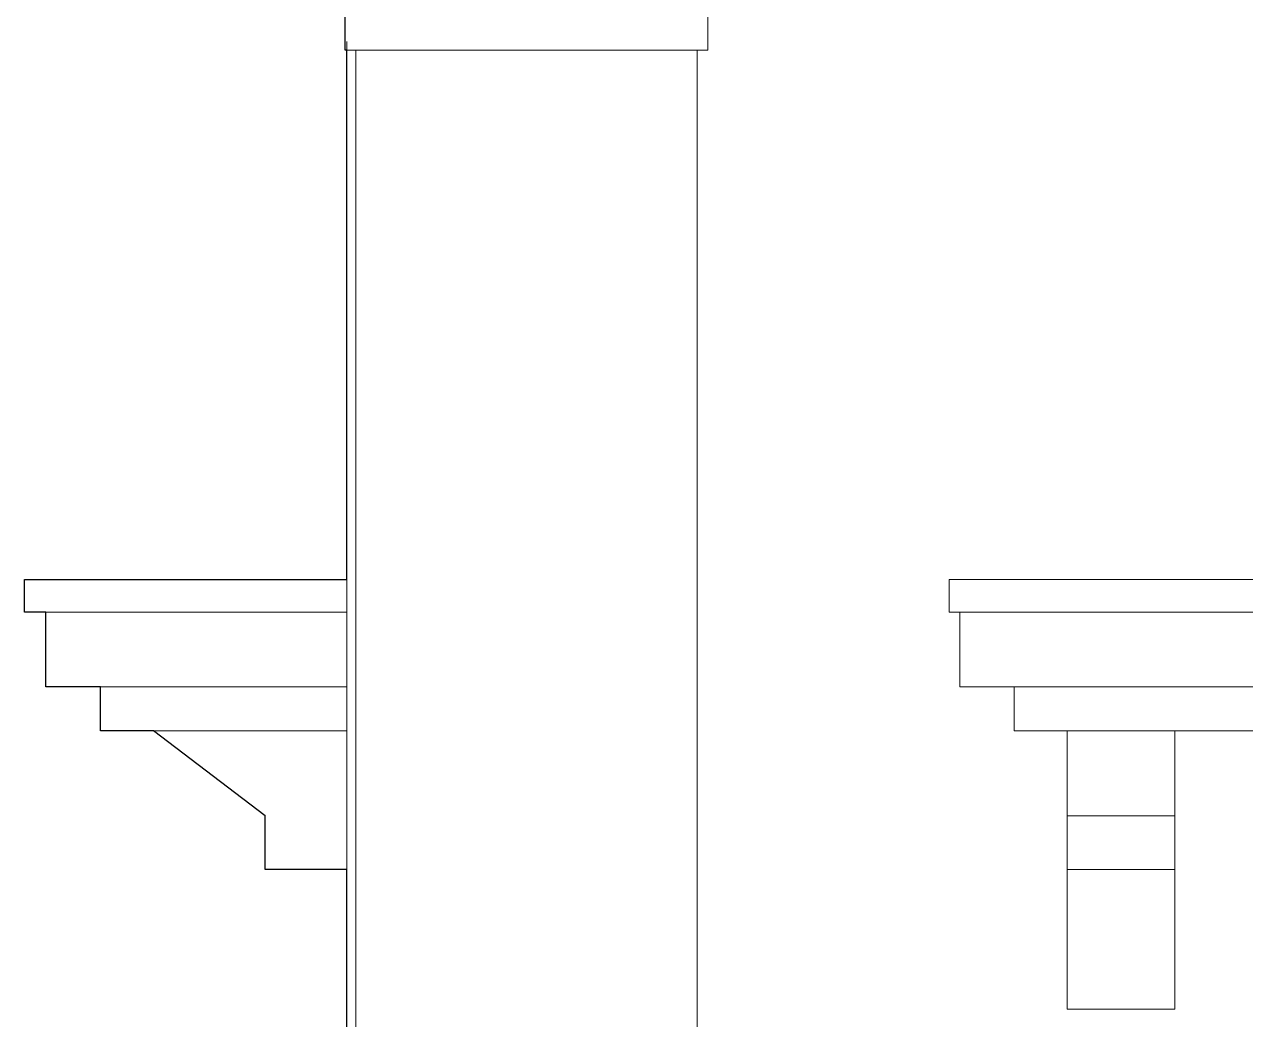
# Model space of a CAD drawing. Header units: millimetres. Extents: x -667 to -468, y -723 to -475.
# Drawn here: x -658.618 to -657.482, y -488.935 to -488.009 of the extents above; entities that cross this region are included whole.
import ezdxf

# ---------------------------------------------------------------- set-up
doc = ezdxf.new("R2010")
doc.units = ezdxf.units.MM
doc.layers.get('0').update_dxf_attribs({"lineweight": 9})
doc.layers.add('dinding', color=36, linetype='Continuous', lineweight=9)

msp = doc.modelspace()

# ---------------------------------------------------------------- linework, layer by layer
at = {"lineweight": 30}
msp.add_lwpolyline([(-658.3183, -491.0449), (-658.3183, -488.7955), (-658.3943, -488.7955), (-658.3943, -488.7455), (-658.4983, -488.6664), (-658.5476, -488.6664), (-658.5476, -488.6255), (-658.5983, -488.6255), (-658.5983, -488.556), (-658.6183, -488.556), (-658.6183, -488.5255), (-658.3183, -488.5255), (-658.3183, -488.0329), (-658.3199, -488.0329), (-658.3199, -487.9929)], dxfattribs=at)
at = {"layer": 'dinding'}
for p, q in [((-658.3199, -487.9929), (-658.3199, -488.0329)), ((-657.9825, -487.9929), (-657.9825, -488.0329)), ((-658.3183, -488.5255), (-658.3183, -488.0249)), ((-658.3199, -488.0329), (-658.3183, -488.0329)), ((-657.9866, -488.0329), (-658.3183, -488.0329)), ((-658.31, -488.0329), (-658.31, -491.0449)), ((-657.9924, -488.0329), (-657.9924, -491.0449)), ((-657.9825, -488.0329), (-657.9866, -488.0329)), ((-658.6183, -488.556), (-658.6183, -488.5255)), ((-658.3183, -488.5255), (-658.6183, -488.5255)), ((-658.3183, -488.556), (-658.3183, -488.5255)), ((-657.7583, -488.556), (-657.7583, -488.5255)), ((-657.7583, -488.5255), (-656.0383, -488.5255)), ((-658.6183, -488.556), (-658.5983, -488.556)), ((-658.5983, -488.6255), (-658.5983, -488.556)), ((-658.5983, -488.556), (-658.3183, -488.556)), ((-658.3183, -488.6255), (-658.3183, -488.556)), ((-657.7583, -488.556), (-657.7483, -488.556)), ((-657.7483, -488.6255), (-657.7483, -488.556)), ((-657.7483, -488.556), (-656.0483, -488.556)), ((-658.5476, -488.6255), (-658.5983, -488.6255)), ((-658.5476, -488.6255), (-658.5476, -488.6664)), ((-658.3183, -488.6255), (-658.5476, -488.6255)), ((-658.3183, -488.6664), (-658.3183, -488.6255)), ((-657.7483, -488.6255), (-657.6976, -488.6255)), ((-657.6976, -488.6255), (-657.6976, -488.6664)), ((-657.6976, -488.6255), (-656.099, -488.6255)), ((-658.5476, -488.6664), (-658.4983, -488.6664)), ((-658.3943, -488.7455), (-658.4983, -488.6664)), ((-658.3183, -488.6664), (-658.4983, -488.6664)), ((-658.3183, -488.7955), (-658.3183, -488.6664)), ((-657.6976, -488.6664), (-657.6483, -488.6664)), ((-657.6483, -488.7455), (-657.6483, -488.6664)), ((-657.6483, -488.6664), (-657.5483, -488.6664)), ((-657.5483, -488.7455), (-657.5483, -488.6664)), ((-657.5483, -488.6664), (-656.2483, -488.6664)), ((-658.3943, -488.7455), (-658.3943, -488.7955)), ((-657.6483, -488.7455), (-657.5483, -488.7455)), ((-657.6483, -488.7455), (-657.6483, -488.7955)), ((-657.5483, -488.7455), (-657.5483, -488.7955)), ((-658.3183, -488.7955), (-658.3943, -488.7955)), ((-658.3183, -490.2449), (-658.3183, -488.7955)), ((-657.6483, -488.9255), (-657.6483, -488.7955)), ((-657.6483, -488.7955), (-657.5483, -488.7955)), ((-657.5483, -488.9255), (-657.5483, -488.7955)), ((-657.5483, -488.9255), (-657.6483, -488.9255))]:
    msp.add_line(p, q, dxfattribs=at)

doc.saveas('drawing.dxf')
